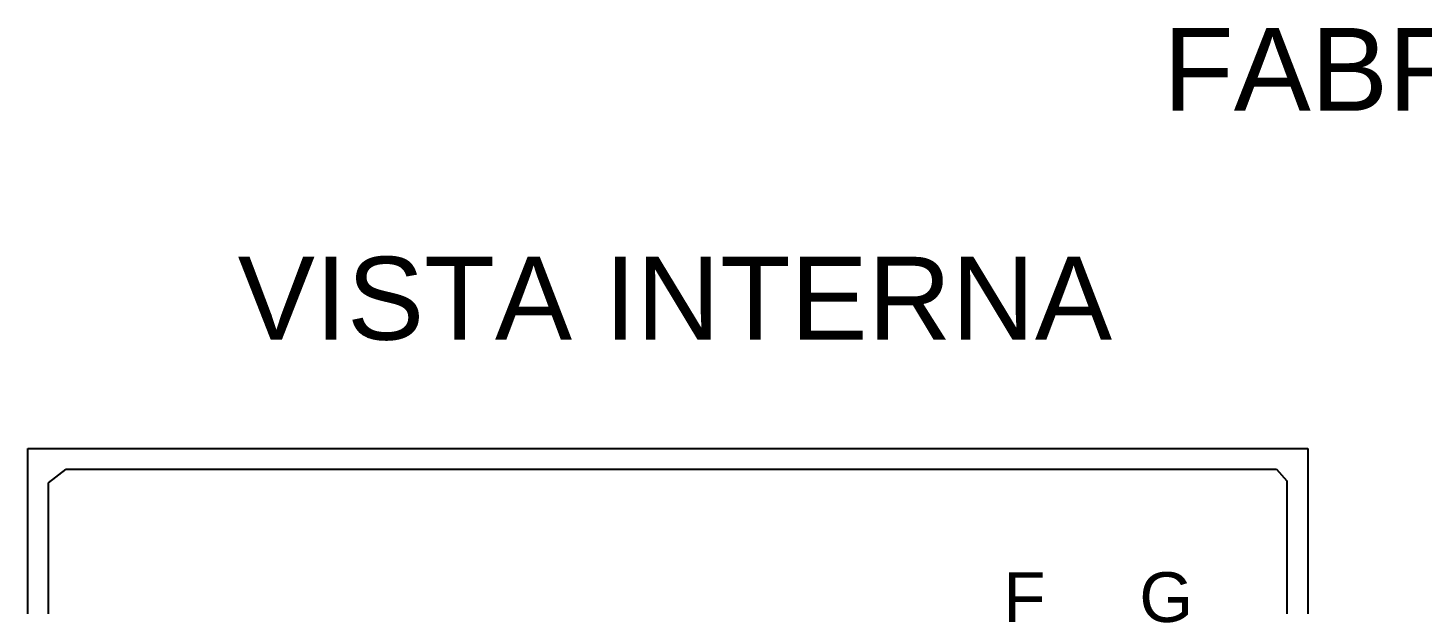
# Model space of a CAD drawing. Header units: millimetres. Extents: x -72 to 2978, y -1067 to 2817.
# Drawn here: x -16.4 to 320.3, y 2678.2 to 2817.2 of the extents above; entities that cross this region are included whole.
import ezdxf

# ---------------------------------------------------------------- set-up
doc = ezdxf.new("R2010")
doc.units = ezdxf.units.MM
doc.styles.get("Standard").update_dxf_attribs({"font": 'arial.ttf'})

msp = doc.modelspace()

# ---------------------------------------------------------------- linework, layer by layer
for p, q in [((-16.36, 2715.7), (292.63, 2715.7)), ((-16.36, 2415.7), (-16.36, 2715.7)), ((292.63, 2715.7), (292.63, 2415.7))]:
    msp.add_line(p, q)
at = {"color": 30, "true_color": 0xf8991e}
for p, q in [((-11.42, 2707.42), (-7.1, 2710.7)), ((-7.1, 2710.7), (285.1, 2710.7)), ((285.1, 2710.7), (287.62, 2707.93)), ((-11.42, 2421.84), (-11.42, 2707.42)), ((287.59, 2707.96), (287.59, 2421.54))]:
    msp.add_line(p, q, dxfattribs=at)

# ---------------------------------------------------------------- texts
at = {"color": 6, "attachment_point": 1}
for s, width, insert, char_height in [('{\\C256;FABRIMA 1}', 175.862, (257.7, 2817.18), 20), ('{\\C256;VISTA INTERNA}', 227.5814, (34.3, 2761.97), 20), ('F', 18.4327, (219.11, 2685.87), 12), ('G', 18.4327, (251.97, 2685.87), 12)]:
    msp.add_mtext_dynamic_manual_height_columns(s, width=width, gutter_width=12.5, heights=[0], dxfattribs=dict(at, insert=insert, char_height=char_height))

doc.saveas('drawing.dxf')
